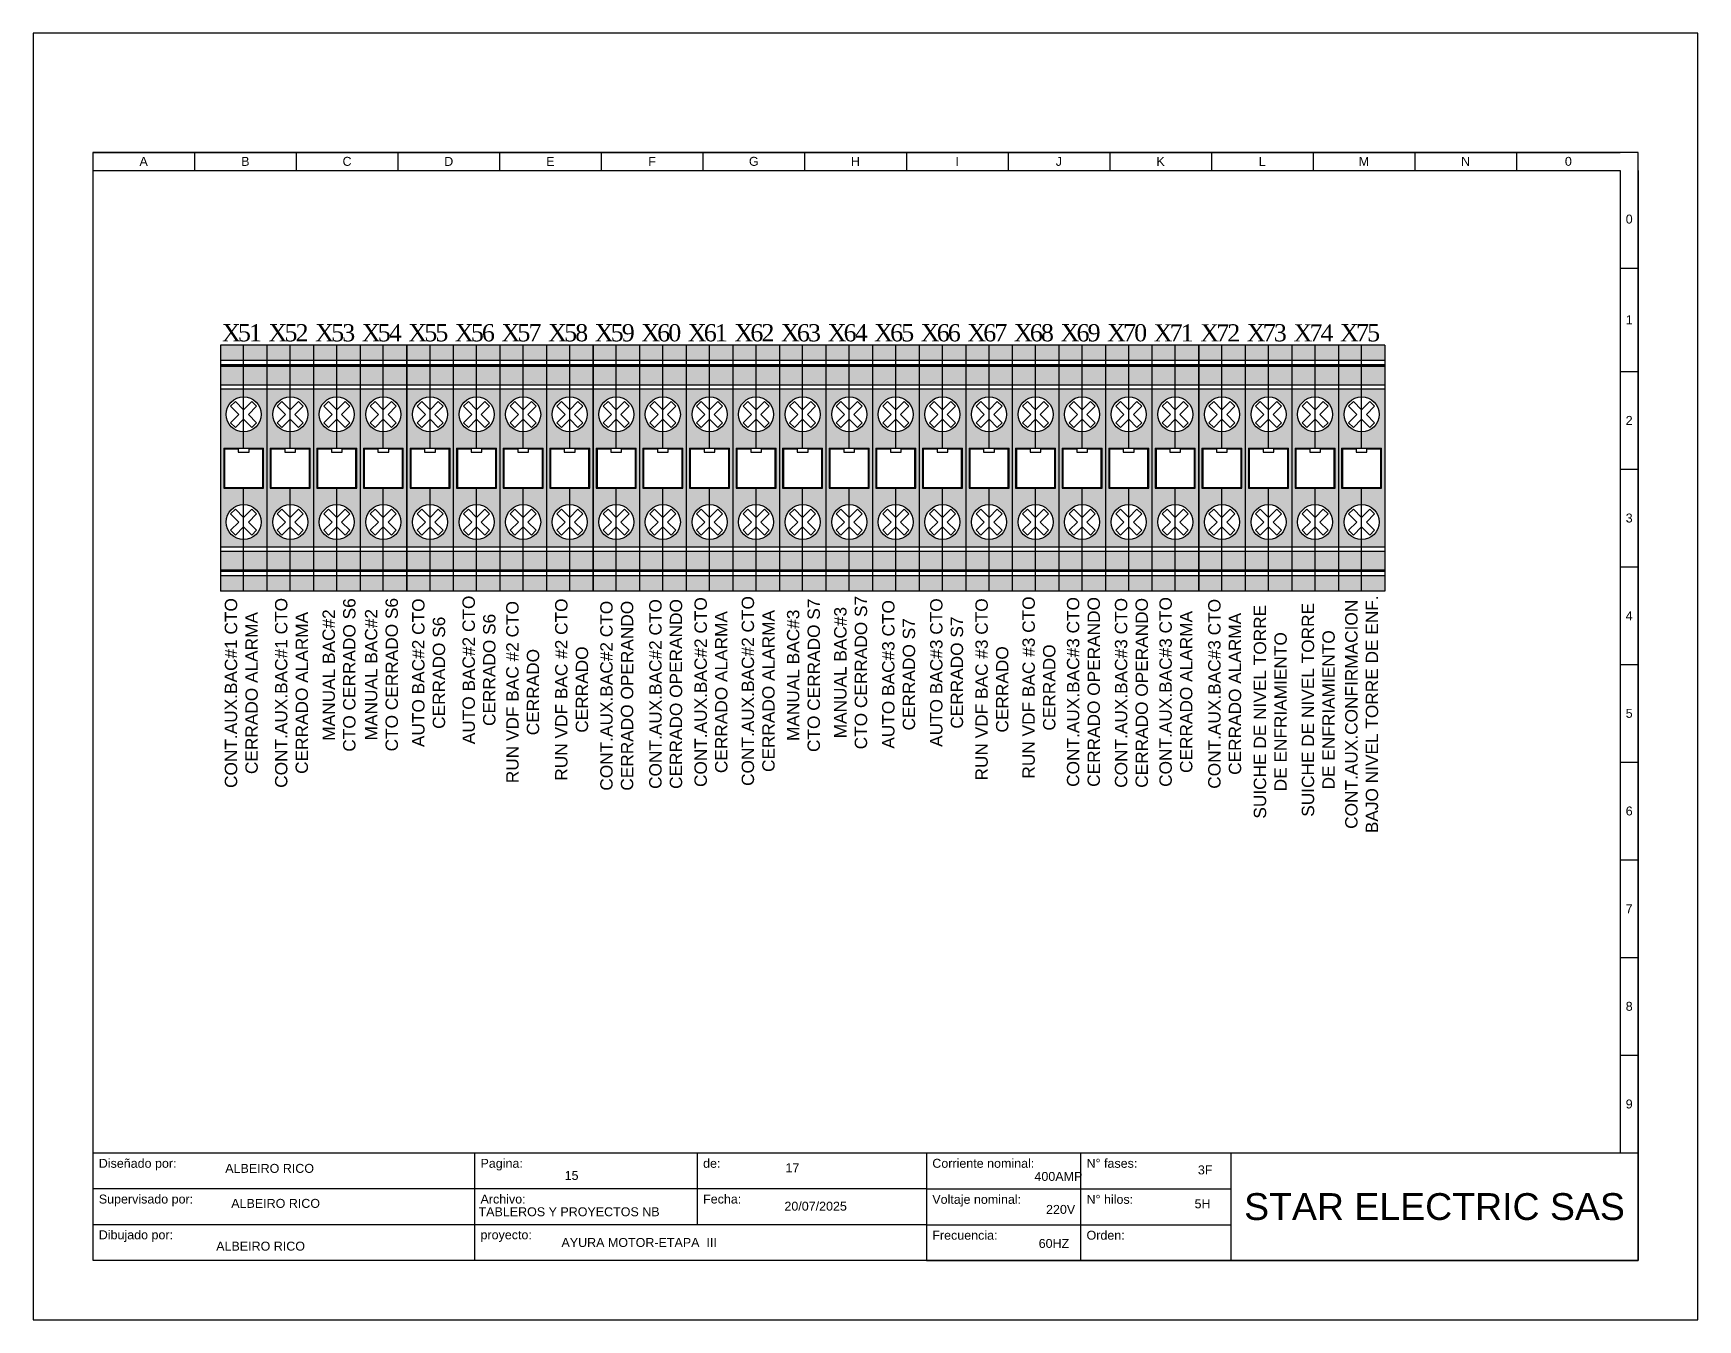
# Model space of a CAD drawing. Header units: millimetres. Extents: x 691 to 18605, y 670 to 10026.
# Drawn here: x 15452 to 16503, y 9213 to 10026 of the extents above; entities that cross this region are included whole.
import ezdxf
from ezdxf.enums import TextEntityAlignment as Align

# ---------------------------------------------------------------- set-up
doc = ezdxf.new("R2010")
doc.units = ezdxf.units.MM
doc.layers.add('CO_TEXTO', color=7, linetype='Continuous')
doc.styles.add('ROMANS', font='romans')
doc.styles.get("Standard").update_dxf_attribs({"font": 'arial.ttf'})

# ---------------------------------------------------------------- blocks, each defined once
blk = doc.blocks.new('*T3')
at = {"color": 0, "linetype": 'ByBlock', "lineweight": -2}
for p, q in [((0, 0), (139.92, 0)), ((0, 0), (0, -18)), ((64.08, 0), (64.08, -18)), ((101.44, 0), (101.44, -12)), ((139.92, 0), (139.92, -18)), ((0, -6), (139.92, -6)), ((0, -12), (139.92, -12)), ((0, -18), (139.92, -18))]:
    blk.add_line(p, q, dxfattribs=at)
at = {"color": 0, "char_height": 1.5, "attachment_point": 1}
for s, insert, width in [('{\\fArial|b0|i0|c162|p34;Diseñado por:}', (1, -1), 62.0824), ('{\\fArial|b0|i0|c162|p34;Pagina:}', (65.08, -1), 35.3574), ('{\\fArial|b0|i0|c162|p34;de}:', (102.44, -1), 36.4813), ('{\\fArial|b0|i0|c162|p34;Supervisado por:}', (1, -7), 62.0824), ('{\\fArial|b0|i0|c162|p34;Archivo:}', (65.08, -7), 35.3574), ('Fecha:', (102.44, -7), 36.4813), ('Dibujado por:', (1, -13), 62.0824), ('{\\fArial|b0|i0|c162|p34;proyecto:}', (65.08, -13), 73.8387)]:
    blk.add_mtext(s, dxfattribs=dict(at, insert=insert, width=width))
blk = doc.blocks.new('*T4')
at = {"color": 0, "linetype": 'ByBlock', "lineweight": -2}
for p, q in [((0, 0), (119.48, 0)), ((0, 0), (0, -18.07)), ((25.89, 0), (25.89, -18.07)), ((51.13, 0), (51.13, -18.07)), ((119.48, 0), (119.48, -18.07)), ((0, -6.05), (51.13, -6.05)), ((0, -12.07), (51.13, -12.07)), ((0, -18.07), (119.48, -18.07))]:
    blk.add_line(p, q, dxfattribs=at)
at = {"color": 0}
for s, insert, char_height, width, attachment_point in [('Corriente nominal:', (1, -1), 1.5, 23.894, 1), ('{\\fArial|b0|i0|c162|p34;N° fases:}', (26.89, -1), 1.5, 23.2313, 1), ('Voltaje nominal:', (1, -7.05), 1.5, 23.894, 1), ('{\\fArial|b0|i0|c162|p34;N° hilos:}', (26.89, -7.05), 1.5, 23.2313, 1), ('{\\fArial|b0|i0|c162|p34;STAR ELECTRIC SAS}', (85.3, -9.04), 4.5, 66.3536, 5), ('Frecuencia:', (1, -13.07), 1.5, 23.894, 1), ('{\\fArial|b0|i0|c162|p34;Orden}:', (26.89, -13.07), 1.5, 23.2313, 1)]:
    blk.add_mtext(s, dxfattribs=dict(at, insert=insert, char_height=char_height, width=width, attachment_point=attachment_point))
blk = doc.blocks.new('CAJETIN')
for p, q in [((0, 185.97), (-259.4, 185.97)), ((-259.4, 185.97), (-259.4, 0.07)), ((-259.4, 185.97), (-2.99, 185.97)), ((-259.4, 185.97), (-259.4, 182.97)), ((-242.33, 185.97), (-242.33, 182.97)), ((-225.26, 185.97), (-225.26, 182.97)), ((-208.19, 185.97), (-208.19, 182.97)), ((-191.12, 185.97), (-191.12, 182.97)), ((-174.05, 185.97), (-174.05, 182.97)), ((-156.98, 185.97), (-156.98, 182.97)), ((-139.91, 185.97), (-139.91, 182.97)), ((-122.84, 185.97), (-122.84, 182.97)), ((-105.77, 185.97), (-105.77, 182.97)), ((-88.7, 185.97), (-88.7, 182.97)), ((-71.64, 185.97), (-71.64, 182.97)), ((-54.57, 185.97), (-54.57, 182.97)), ((-37.5, 185.97), (-37.5, 182.97)), ((-20.43, 185.97), (-20.43, 182.97)), ((0, 0.07), (0, 185.97)), ((-259.4, 182.97), (-2.99, 182.97)), ((-3, 182.97), (-3, 18.07)), ((0, 182.97), (0, 18.07)), ((-3, 166.58), (0, 166.58)), ((-3, 149.19), (0, 149.19)), ((-3, 132.8), (0, 132.8)), ((-3, 116.41), (0, 116.41)), ((-3, 100.02), (0, 100.02)), ((-3, 83.63), (0, 83.63)), ((-3, 67.24), (0, 67.24)), ((-3, 50.85), (0, 50.85)), ((-3, 34.46), (0, 34.46)), ((-3, 18.07), (0, 18.07)), ((-259.4, 0.07), (0, 0.07))]:
    blk.add_line(p, q)
blk.add_lwpolyline([(-269.4, -9.93), (10, -9.93), (10, 205.97), (-269.4, 205.97)], close=True)
for name, p in [('*T3', (-259.4, 18.07)), ('*T4', (-119.48, 18.07))]:
    blk.add_blockref(name, p)
blk.add_text('0', height=1.5).set_placement((-2.08, 174.04))
at = {"char_height": 1.5, "attachment_point": 5}
for s, insert, width in [('A', (-250.87, 184.47), 17.0695), ('B', (-233.8, 184.47), 17.0695), ('C', (-216.73, 184.47), 17.0695), ('D', (-199.66, 184.47), 17.0695), ('E', (-182.59, 184.47), 17.0695), ('F', (-165.52, 184.47), 17.0695), ('G', (-148.45, 184.47), 17.0695), ('H', (-131.38, 184.47), 17.0695), ('I', (-114.31, 184.47), 17.0695), ('J', (-97.24, 184.47), 17.0695), ('K', (-80.17, 184.47), 17.0695), ('L', (-63.1, 184.47), 17.0695), ('M', (-46.03, 184.47), 17.0695), ('N', (-28.96, 184.47), 17.0695), ('0', (-11.71, 184.47), 17.4362), ('1', (-1.5, 157.89), 3), ('2', (-1.5, 141), 3), ('3', (-1.5, 124.61), 3), ('4', (-1.5, 108.22), 3), ('5', (-1.5, 91.83), 3), ('6', (-1.5, 75.44), 3), ('7', (-1.5, 59.05), 3), ('8', (-1.5, 42.66), 3), ('9', (-1.5, 26.27), 3)]:
    blk.add_mtext(s, dxfattribs=dict(at, insert=insert, width=width))
for tag, p in [('DISEÑADO_POR', (-230.86, 14.78)), ('SUPERVISADO_POR', (-229.59, 8.32)), ('DIBUJADO_POR', (-231.25, 2.42))]:
    blk.add_attdef(tag, text='', height=1.5).set_placement(p, align=Align.MIDDLE)
for tag, p in [('PAGINA', (-180.19, 13.54)), ('DE', (-143.12, 14.83)), ('A', (-97.02, 13.49)), ('F', (-73.9, 14.47)), ('ARCHIVO', (-179.45, 8.2)), ('FECHA', (-143.31, 8.38)), ('V', (-96.96, 8.58)), ('H', (-74.46, 8.76)), ('PROYECTO', (-180.75, 3.04)), ('HZ', (-98.06, 2.87)), ('OR', (-74.83, 2.5))]:
    blk.add_attdef(tag, p, '', height=1.5)
blk = doc.blocks.new('BORNERA TIERRA')
at = {"true_color": 0x636466}
h = blk.add_hatch(color=251, dxfattribs=at)
h.dxf.hatch_style = 1
h.paths.add_polyline_path([(0, -30.69), (-4.29, -30.69), (-4.29, -22.11), (0, -22.11), (0, -18.61, -0.414214), (-3.76, -14.85, -0.414214), (0, -11.09), (0, -9.45), (-5, -9.45), (-5, -43.35), (0, -43.35), (0, -41.71, -0.414214), (-3.76, -37.95, -0.414214), (0, -34.19)])
h.paths.add_polyline_path([(0, -4.56), (-5, -4.56), (-5, -8.54), (0, -8.54)])
h.paths.add_polyline_path([(0, 0), (-5, 0), (-5, -3.3), (0, -3.3)])
h.paths.add_polyline_path([(0, -44.26), (-5, -44.26), (-5, -48.24), (0, -48.24)])
h.paths.add_polyline_path([(0, -49.5), (-5, -49.5), (-5, -52.8), (0, -52.8)])
h = blk.add_hatch(color=251, dxfattribs=at)
h.dxf.hatch_style = 1
h.paths.add_polyline_path([(5, 0), (0, 0), (0, -3.3), (5, -3.3)])
h.paths.add_polyline_path([(5, -4.56), (0, -4.56), (0, -8.54), (5, -8.54)])
h.paths.add_polyline_path([(5, -9.45), (0, -9.45), (0, -11.09, -0.414214), (3.76, -14.85, -0.414214), (0, -18.61), (0, -22.11), (4.29, -22.11), (4.29, -30.69), (0, -30.69), (0, -34.19, -0.414214), (3.76, -37.95, -0.414214), (0, -41.71), (0, -43.35), (5, -43.35)])
h.paths.add_polyline_path([(5, -44.26), (0, -44.26), (0, -48.24), (5, -48.24)])
h.paths.add_polyline_path([(5, -49.5), (0, -49.5), (0, -52.8), (5, -52.8)])
at = {"color": 250, "linetype": 'Continuous'}
for p, q in [((-5, 0), (-5, -52.8)), ((5, 0), (-5, 0)), ((5, 0), (5, -52.8)), ((5, -52.8), (-5, -52.8))]:
    blk.add_line(p, q, dxfattribs=at)
at = {"color": 114, "linetype": 'Continuous', "true_color": 0x139b48}
for p, q in [((5, -3.3), (-5, -3.3)), ((5, -8.54), (-5, -8.54)), ((5, -44.26), (-5, -44.26)), ((5, -49.5), (-5, -49.5))]:
    blk.add_line(p, q, dxfattribs=at)
at = {"color": 253, "linetype": 'Continuous'}
for p, q in [((5, -4.21), (-5, -4.21)), ((5, -4.46), (-5, -4.46)), ((5, -4.56), (-5, -4.56)), ((-4.13, -22.24), (-1.16, -22.24)), ((-4.13, -22.24), (-4.13, -30.56)), ((-1.16, -22.24), (-1.16, -22.97)), ((-1.16, -22.97), (1.15, -22.97)), ((1.15, -22.97), (1.15, -22.24)), ((1.15, -22.24), (4.12, -22.24)), ((4.12, -30.56), (4.12, -22.24)), ((-4.13, -30.56), (4.12, -30.56)), ((5, -48.24), (-5, -48.24)), ((5, -48.34), (-5, -48.34)), ((5, -48.59), (-5, -48.59))]:
    blk.add_line(p, q, dxfattribs=at)
at = {"color": 3, "linetype": 'Continuous'}
for p, q in [((5, -9.45), (-5, -9.45)), ((-4.29, -22.11), (4.29, -22.11)), ((-4.29, -22.11), (-4.29, -30.69)), ((4.29, -30.69), (4.29, -22.11)), ((-4.29, -30.69), (4.29, -30.69)), ((5, -43.35), (-5, -43.35))]:
    blk.add_line(p, q, dxfattribs=at)
at = {"color": 250, "linetype": 'Continuous'}
for points in [[(0, -22.11), (0, 0)], [(0, -52.8), (0, -30.56)]]:
    blk.add_lwpolyline(points, dxfattribs=at)
for points in [[(0, -13.84), (-1.77, -12.06), (-2.79, -13.08), (-1.01, -14.85), (-2.79, -16.62), (-1.77, -17.64), (0, -15.86), (1.77, -17.64), (2.79, -16.62), (1.01, -14.85), (2.79, -13.08), (1.77, -12.06)], [(0, -36.94), (-1.77, -35.16), (-2.79, -36.18), (-1.01, -37.95), (-2.79, -39.72), (-1.77, -40.74), (0, -38.96), (1.77, -40.74), (2.79, -39.72), (1.01, -37.95), (2.79, -36.18), (1.77, -35.16)]]:
    blk.add_lwpolyline(points, close=True)
at = {"color": 253, "linetype": 'Continuous'}
for centre in [(0, -14.85), (0, -37.95)]:
    blk.add_circle(centre, 3.76, dxfattribs=at)

msp = doc.modelspace()

# ---------------------------------------------------------------- block references
at = {"color": 0}
ref = msp.add_blockref('CAJETIN', (16465.3, 9250.8), dxfattribs=dict(at, xscale=3.761929394681115, yscale=3.761929394681115, zscale=3.761929394681115))
ref.add_attrib('5H', '5H', (16185.2, 9283.8), dxfattribs={"height": 5.64})
ref.add_attrib('3F', '3F', (16187.3, 9305.2), dxfattribs={"height": 5.64})
ref.add_attrib('HZ', '60HZ', dxfattribs={"height": 5.64}).set_placement((16096.4, 9261.6), align=Align.MIDDLE)
ref.add_attrib('V', '220V', dxfattribs={"height": 5.64}).set_placement((16100.6, 9283.1), align=Align.MIDDLE)
ref.add_attrib('A', '400AMP', dxfattribs={"height": 5.64}).set_placement((16099.2, 9303.9), align=Align.MIDDLE)
ref.add_attrib('PROYECTO', 'AYURA MOTOR-ETAPA  III', dxfattribs={"height": 5.643}).set_placement((15785.4, 9262.2), align=Align.MIDDLE_LEFT)
ref.add_attrib('ARCHIVO', 'TABLEROS Y PROYECTOS NB', dxfattribs={"height": 5.643}).set_placement((15790.2, 9281.6), align=Align.MIDDLE)
ref.add_attrib('DE', '17', (15926.9, 9306.6), dxfattribs={"height": 5.64})
ref.add_attrib('PAGINA', '15', (15787.4, 9301.7), dxfattribs={"height": 5.64})
ref.add_attrib('FECHA', '20/07/2025', (15926.2, 9282.3), dxfattribs={"height": 5.64})
ref.add_attrib('DIBUJADO_POR', 'ALBEIRO RICO', dxfattribs={"height": 5.643}).set_placement((15595.4, 9259.9), align=Align.MIDDLE)
ref.add_attrib('SUPERVISADO_POR', 'ALBEIRO RICO', dxfattribs={"height": 5.643}).set_placement((15604.9, 9286.9), align=Align.MIDDLE)
ref.add_attrib('DISEÑADO_POR', 'ALBEIRO RICO', dxfattribs={"height": 5.643}).set_placement((15601.1, 9309), align=Align.MIDDLE)
at = {"color": 0, "xscale": 2.941853874870019, "yscale": 2.941853874870019, "zscale": 2.941853874870019}
for p in [(15584.7, 9828.7), (15614.1, 9828.7), (15643.5, 9828.7), (15672.9, 9828.7), (15702.4, 9828.7), (15731.8, 9828.7), (15761.2, 9828.7), (15790.6, 9828.7), (15820, 9828.7), (15849.4, 9828.7), (15878.9, 9828.7), (15908.3, 9828.7), (15937.7, 9828.7), (15967.1, 9828.7), (15996.5, 9828.7), (16026, 9828.7), (16055.4, 9828.7), (16084.8, 9828.7), (16114.2, 9828.7), (16143.6, 9828.7), (16173, 9828.7), (16202.5, 9828.7), (16231.9, 9828.7), (16261.3, 9828.7), (16290.7, 9828.7)]:
    msp.add_blockref('BORNERA TIERRA', p, dxfattribs=at)

# ---------------------------------------------------------------- texts
at = {"color": 0, "lineweight": 0, "char_height": 7.8, "attachment_point": 2, "rotation": 90}
for s, insert, width in [('\\pxt7;{\\C0;AUTO BAC#2 CTO CERRADO S6}', (15722.9, 9623.7), 100.842), ('{\\C0;CONT.AUX.BAC#1 CTO CERRADO ALARMA}', (15572.8, 9609.1), 141.446), ('{\\C0;CONT.AUX.BAC#1 CTO CERRADO ALARMA}', (15604.5, 9609.2), 141.446), ('\\pxt7;{\\C0;MANUAL BAC#2 CTO CERRADO S6}', (15634.5, 9620.5), 100.842), ('\\pxt7;{\\C0;MANUAL BAC#2 CTO CERRADO S6}', (15661.3, 9620.7), 100.842), ('\\pxt7;{\\C0;AUTO BAC#2 CTO CERRADO S6}', (15691.1, 9621.9), 100.842), ('{\\C0;RUN VDF BAC #2 CTO CERRADO}', (15750.5, 9609.7), 141.446), ('{\\C0;RUN VDF BAC #2 CTO CERRADO}', (15781.4, 9611.3), 141.446), ('{\\C0;CONT.AUX.BAC#2 CTO CERRADO OPERANDO}', (15809.9, 9607.4), 141.446), ('{\\C0;CONT.AUX.BAC#2 CTO CERRADO OPERANDO}', (15840.8, 9608.5), 141.446), ('{\\C0;CONT.AUX.BAC#2 CTO CERRADO ALARMA}', (15869.4, 9609.7), 141.446), ('{\\C0;CONT.AUX.BAC#2 CTO CERRADO ALARMA}', (15899.2, 9610.4), 141.446), ('\\pxt7;{\\C0;MANUAL BAC#3 CTO CERRADO S7}', (15927.8, 9620.3), 98.598), ('\\pxt7;{\\C0;MANUAL BAC#3 CTO CERRADO S7}', (15957.6, 9622), 98.598), ('\\pxt7;{\\C0;AUTO BAC#3 CTO CERRADO S7}', (15987.9, 9620.9), 100.842), ('\\pxt7;{\\C0;AUTO BAC#3 CTO CERRADO S7}', (16018.2, 9622), 100.842), ('{\\C0;RUN VDF BAC #3 CTO CERRADO}', (16046.8, 9611.4), 141.446), ('{\\C0;RUN VDF BAC #3 CTO CERRADO}', (16076.5, 9612.6), 141.446), ('{\\C0;CONT.AUX.BAC#3 CTO CERRADO OPERANDO}', (16104.6, 9609.8), 141.446), ('{\\C0;CONT.AUX.BAC#3 CTO CERRADO OPERANDO}', (16134.9, 9609.2), 141.446), ('{\\C0;CONT.AUX.BAC#3 CTO CERRADO ALARMA}', (16163, 9609.8), 141.446), ('{\\C0;CONT.AUX.BAC#3 CTO CERRADO ALARMA}', (16193.8, 9608.6), 141.446), ('{\\C0;SUICHE DE NIVEL TORRE DE ENFRIAMIENTO}', (16222.6, 9597.3), 141.446), ('{\\C0;SUICHE DE NIVEL TORRE DE ENFRIAMIENTO}', (16252.9, 9598.5), 141.446), ('{\\C0;CONT.AUX.CONFIRMACION BAJO NIVEL TORRE DE ENF.}', (16280.3, 9595.7), 158.281)]:
    msp.add_mtext(s, dxfattribs=dict(at, insert=insert, width=width))
at = {"layer": 'CO_TEXTO', "color": 0, "lineweight": 13, "char_height": 10.868, "attachment_point": 4, "rotation": 0, "style": 'ROMANS'}
for s, insert in [('\\A1;{\\fRomantic|b0|i0|c2|p2;\\T0.85;X51}', (15571, 9836.5)), ('\\A1;{\\fRomantic|b0|i0|c2|p2;\\T0.85;X52}', (15600.4, 9836.5)), ('\\A1;{\\fRomantic|b0|i0|c2|p2;\\T0.85;X53}', (15629.9, 9836.5)), ('\\A1;{\\fRomantic|b0|i0|c2|p2;\\T0.85;X54}', (15659.3, 9836.5)), ('\\A1;{\\fRomantic|b0|i0|c2|p2;\\T0.85;X55}', (15688.7, 9836.5)), ('\\A1;{\\fRomantic|b0|i0|c2|p2;\\T0.85;X56}', (15718.1, 9836.5)), ('\\A1;{\\fRomantic|b0|i0|c2|p2;\\T0.85;X57}', (15747.5, 9836.5)), ('\\A1;{\\fRomantic|b0|i0|c2|p2;\\T0.85;X58}', (15777, 9836.5)), ('\\A1;{\\fRomantic|b0|i0|c2|p2;\\T0.85;X59}', (15806.4, 9836.5)), ('\\A1;{\\fRomantic|b0|i0|c2|p2;\\T0.85;X60}', (15835.8, 9836.5)), ('\\A1;{\\fRomantic|b0|i0|c2|p2;\\T0.85;X61}', (15865.2, 9836.5)), ('\\A1;{\\fRomantic|b0|i0|c2|p2;\\T0.85;X62}', (15894.6, 9836.5)), ('\\A1;{\\fRomantic|b0|i0|c2|p2;\\T0.85;X63}', (15924, 9836.5)), ('\\A1;{\\fRomantic|b0|i0|c2|p2;\\T0.85;X64}', (15953.5, 9836.5)), ('\\A1;{\\fRomantic|b0|i0|c2|p2;\\T0.85;X65}', (15982.9, 9836.5)), ('\\A1;{\\fRomantic|b0|i0|c2|p2;\\T0.85;X66}', (16012.3, 9836.5)), ('\\A1;{\\fRomantic|b0|i0|c2|p2;\\T0.85;X67}', (16041.7, 9836.5)), ('\\A1;{\\fRomantic|b0|i0|c2|p2;\\T0.85;X68}', (16071.1, 9836.5)), ('\\A1;{\\fRomantic|b0|i0|c2|p2;\\T0.85;X69}', (16100.6, 9836.5)), ('\\A1;{\\fRomantic|b0|i0|c2|p2;\\T0.85;X70}', (16130, 9836.5)), ('\\A1;{\\fRomantic|b0|i0|c2|p2;\\T0.85;X71}', (16159.4, 9836.5)), ('\\A1;{\\fRomantic|b0|i0|c2|p2;\\T0.85;X72}', (16188.8, 9836.5)), ('\\A1;{\\fRomantic|b0|i0|c2|p2;\\T0.85;X73}', (16218.2, 9836.5)), ('\\A1;{\\fRomantic|b0|i0|c2|p2;\\T0.85;X74}', (16247.7, 9836.5)), ('\\A1;{\\fRomantic|b0|i0|c2|p2;\\T0.85;X75}', (16277.1, 9836.5))]:
    msp.add_mtext(s, dxfattribs=dict(at, insert=insert))

doc.saveas('drawing.dxf')
